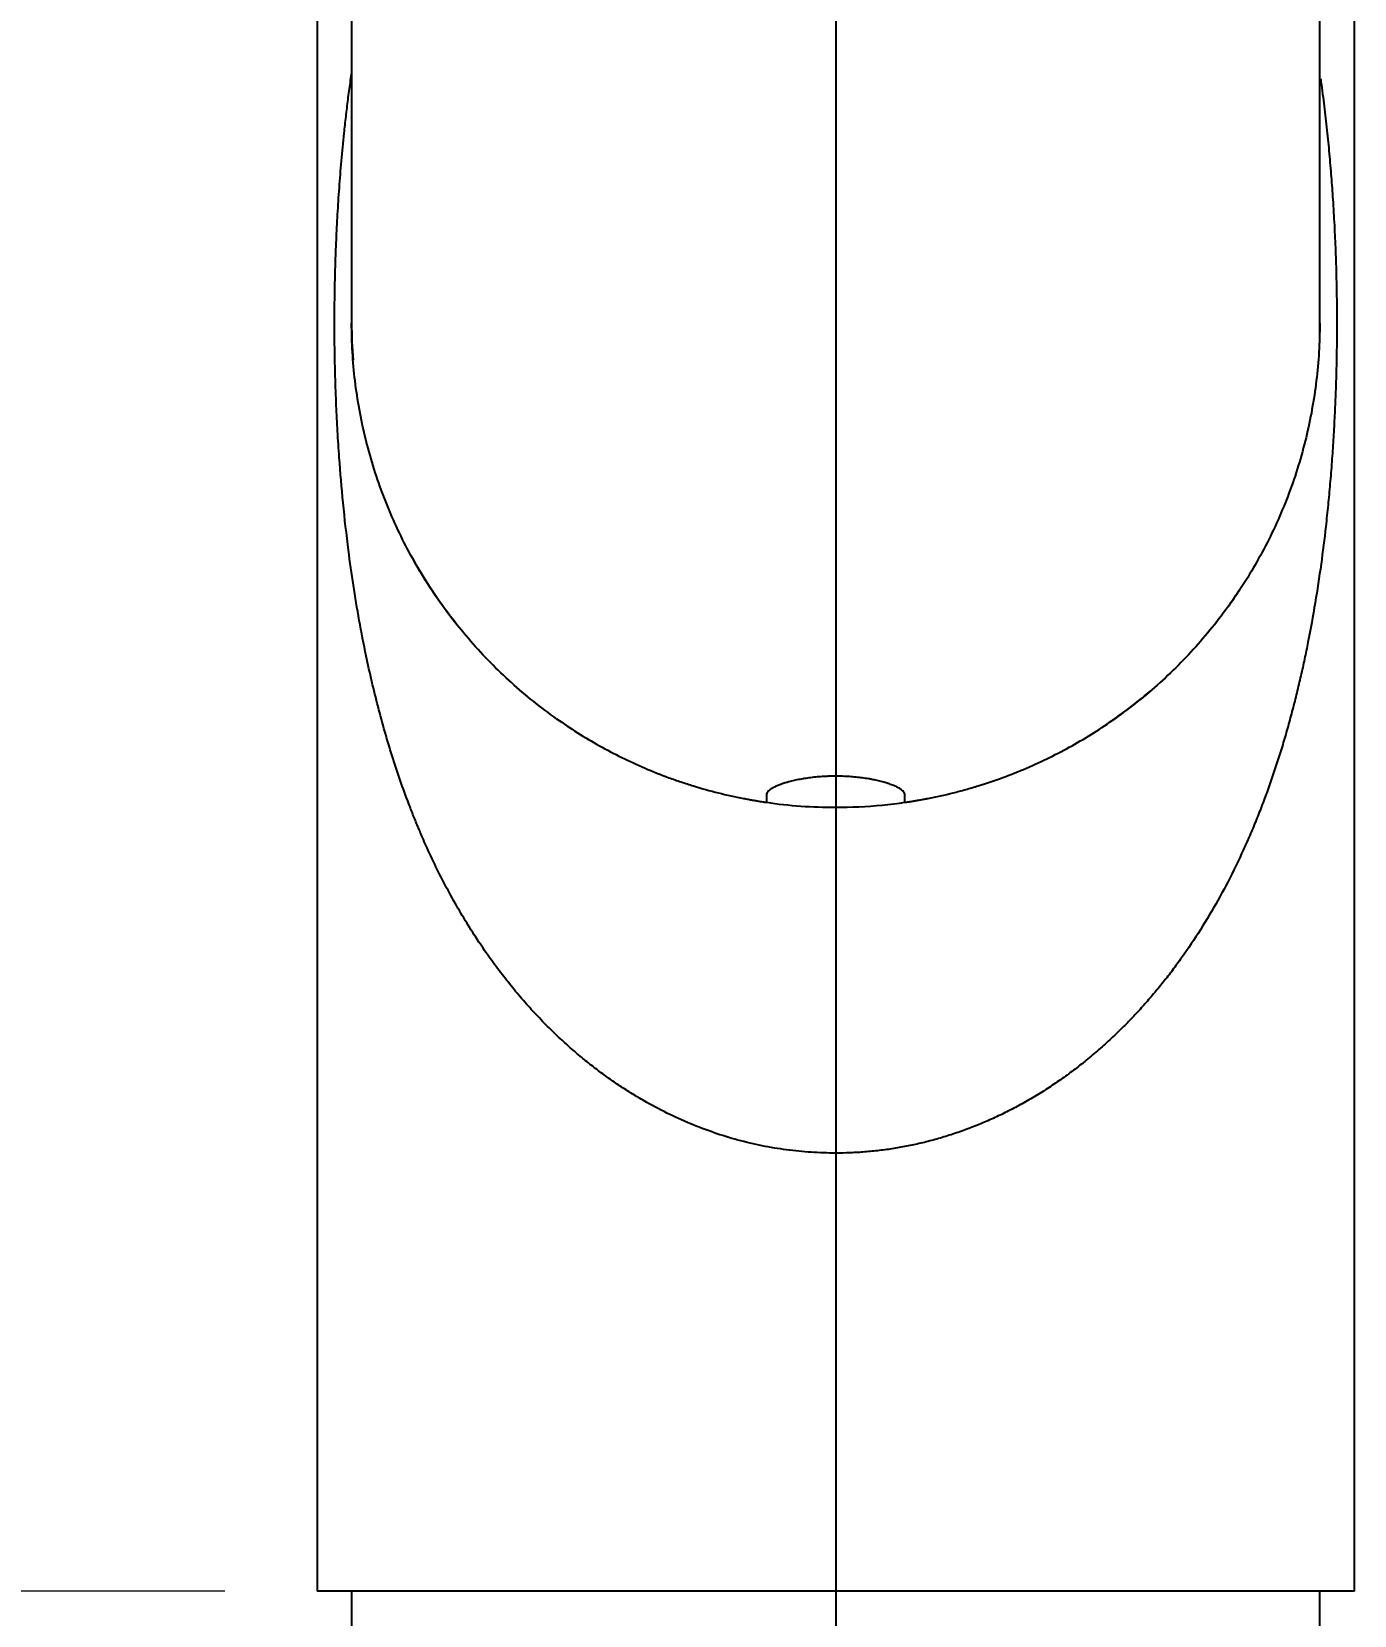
# Model space of a CAD drawing. Extents: x 0 to 790, y 0 to 579.
# Drawn here: x 496.3 to 553.6, y 257 to 325.7 of the extents above; entities that cross this region are included whole.
import ezdxf

# ---------------------------------------------------------------- set-up
doc = ezdxf.new("R2010")
doc.units = 0
doc.header["$LTSCALE"] = 10
doc.header["$MEASUREMENT"] = 0
doc.header["$PDMODE"] = 3
doc.header["$PDSIZE"] = -10
doc.linetypes.add('CENTER', pattern=[2, 1.25, -0.25, 0.25, -0.25])
doc.layers.get('0').update_dxf_attribs({"linetype": 'CONTINUOUS'})
doc.layers.get('DEFPOINTS').update_dxf_attribs({"linetype": 'CONTINUOUS'})
doc.layers.add('1', color=7, linetype='CONTINUOUS')
doc.styles.add('Daelim Dimension', font='')
doc.styles.get('Daelim Dimension').set_extended_font_data('나눔고딕')
doc.dimstyles.new('DEFAULT', dxfattribs={"dimscale": 2, "dimtxt": 2, "dimasz": 2, "dimexe": 0, "dimexo": 2, "dimgap": 1, "dimtad": 1, "dimdec": 0, "dimzin": 9, "dimdsep": 46, "dimtxsty": 'Daelim Dimension', "dimcen": 0.5, "dimclrd": 5, "dimclre": 5, "dimclrt": 256, "dimadec": 1, "dimazin": 0, "dimtfac": 1, "dimtdec": 0, "dimtix": 1, "dimtmove": 0, "dimatfit": 3, "dimfxl": 1, "dimtolj": 1, "dimtzin": 1, "dimlwd": 9, "dimlwe": 9, "dimarcsym": 0})

# ---------------------------------------------------------------- blocks, each defined once
blk = doc.blocks.new('*D2')
at = {"color": 5, "lineweight": 9, "ltscale": 0.5, "transparency": 16777216}
for p, q in [((408.552, 375.737), (408.552, 221.459)), ((531.139, 254.053), (531.139, 221.459)), ((412.552, 223.459), (527.139, 223.459))]:
    blk.add_line(p, q, dxfattribs=at)
at = {"color": 5, "ltscale": 0.5, "transparency": 16777216}
for points in [[(412.552, 224.126), (412.552, 222.792), (408.552, 223.459)], [(527.139, 224.126), (527.139, 222.792), (531.139, 223.459)]]:
    blk.add_solid(points, dxfattribs=at)
at = {"layer": 'DEFPOINTS', "color": 0, "ltscale": 0.5, "transparency": 16777216}
for p in [(408.552, 379.737), (531.139, 258.053), (531.139, 223.459)]:
    blk.add_point(p, dxfattribs=at)
at = {"color": 7, "ltscale": 0.5, "transparency": 16777216, "insert": (469.845, 230.91), "char_height": 10, "attachment_point": 5, "style": 'Daelim Dimension'}
blk.add_mtext('\\A1;123', dxfattribs=at)
blk = doc.blocks.new('*D3')
at = {"color": 5, "lineweight": 9, "ltscale": 0.5, "transparency": 16777216}
for p, q in [((404.552, 379.737), (365.369, 379.737)), ((367.369, 262.053), (367.369, 375.737)), ((504.639, 258.053), (365.369, 258.053))]:
    blk.add_line(p, q, dxfattribs=at)
at = {"color": 5, "ltscale": 0.5, "transparency": 16777216}
for points in [[(366.702, 375.737), (368.035, 375.737), (367.369, 379.737)], [(366.702, 262.053), (368.035, 262.053), (367.369, 258.053)]]:
    blk.add_solid(points, dxfattribs=at)
at = {"layer": 'DEFPOINTS', "color": 0, "ltscale": 0.5, "transparency": 16777216}
for p in [(367.369, 379.737), (408.552, 379.737), (508.639, 258.053)]:
    blk.add_point(p, dxfattribs=at)
at = {"color": 7, "ltscale": 0.5, "transparency": 16777216, "insert": (359.975, 319.014), "char_height": 10, "attachment_point": 5, "rotation": 90, "style": 'Daelim Dimension'}
blk.add_mtext('\\A1;122', dxfattribs=at)

msp = doc.modelspace()

# ---------------------------------------------------------------- linework, layer by layer
at = {"layer": '1', "color": 7, "linetype": 'Continuous', "lineweight": -3}
for p, q in [((508.639, 365.055), (508.639, 258.053)), ((553.639, 258.053), (553.639, 365.055)), ((553.639, 258.053), (508.639, 258.053)), ((510.139, 258.053), (510.139, 255.053)), ((552.139, 255.053), (552.139, 258.053))]:
    msp.add_line(p, q, dxfattribs=at)
at = {"layer": '1', "color": 1, "linetype": 'CENTER', "lineweight": -3, "ltscale": 10}
msp.add_line((531.139, 339.053), (531.139, 149.15), dxfattribs=at)
at = {"layer": '1', "color": 7, "linetype": 'Continuous', "lineweight": -3}
for start, end in [(358.93125, 0.88313), (180, 184.37625), (208.67062, 218.35125), (324.18562, 326.62125), (304.0425, 311.535), (261.765, 270), (270, 281.00813)]:
    msp.add_arc((531.139, 313.053), 21, start, end, dxfattribs=at)
for points, knots in [([(510.138, 346.553), (510.138, 339.382), (510.138, 331.764), (510.139, 323.753), (510.139, 322.857), (510.139, 322.296), (510.139, 322.016), (510.139, 321.569), (510.139, 321.011), (510.139, 320.459), (510.139, 320.078), (510.139, 319.861), (510.139, 319.727), (510.139, 319.244), (510.139, 318.404), (510.139, 316.855), (510.139, 315.155), (510.139, 313.714), (510.139, 313.174), (510.139, 313.066), (510.139, 313.052), (510.139, 313.054), (510.139, 313.053), (510.139, 313.052), (510.139, 313.052), (510.139, 313.052), (510.139, 313.052), (510.139, 313.053), (510.139, 313.053), (510.139, 313.053)], [0, 0, 0, 0, 0.501335, 0.532669, 0.560086, 0.564002, 0.571836, 0.579669, 0.595336, 0.611003, 0.618836, 0.622753, 0.626669, 0.628628, 0.658003, 0.689336, 0.752003, 0.81467, 0.877337, 0.893004, 0.900837, 0.90867, 0.940004, 0.955671, 0.963504, 0.967421, 0.971337, 0.987004, 1, 1, 1, 1]), ([(552.139, 313.053), (552.139, 313.053), (552.139, 313.052), (552.139, 313.054), (552.139, 313.052), (552.139, 313.066), (552.139, 313.174), (552.139, 313.714), (552.139, 315.155), (552.139, 316.855), (552.139, 318.404), (552.139, 319.244), (552.139, 319.727), (552.139, 319.861), (552.139, 320.078), (552.139, 320.459), (552.139, 321.011), (552.139, 321.569), (552.139, 322.016), (552.139, 322.296), (552.139, 322.857), (552.139, 323.753), (552.139, 331.764), (552.139, 339.382), (552.139, 346.553)], [0, 0, 0, 0, 0.0625, 0.09375, 0.101562, 0.109375, 0.125, 0.1875, 0.25, 0.3125, 0.34375, 0.373047, 0.375, 0.378906, 0.382812, 0.390625, 0.40625, 0.421875, 0.429688, 0.4375, 0.441406, 0.46875, 0.5, 1, 1, 1, 1]), ([(531.14, 277.053), (530.784, 277.053), (530.07, 277.076), (529.004, 277.183), (527.943, 277.361), (526.89, 277.61), (525.848, 277.93), (524.819, 278.321), (523.805, 278.783), (522.97, 279.23), (522.301, 279.629), (521.788, 279.959), (521.281, 280.307), (520.78, 280.675), (520.286, 281.062), (519.8, 281.468), (519.321, 281.894), (518.812, 282.374), (518.277, 282.914), (517.721, 283.518), (517.181, 284.149), (516.657, 284.808), (516.148, 285.495), (515.636, 286.238), (515.124, 287.039), (514.618, 287.9), (514.136, 288.789), (513.679, 289.707), (513.317, 290.501), (513.035, 291.16), (512.824, 291.676), (512.423, 292.705), (511.88, 294.272), (511.269, 296.411), (510.81, 298.38), (510.466, 300.144), (510.212, 301.674), (509.974, 303.37), (509.765, 305.213), (509.619, 306.943), (509.528, 308.355), (509.48, 309.328), (509.448, 310.142), (509.427, 310.799), (509.412, 311.45), (509.403, 312.004), (509.399, 312.466), (509.397, 312.837), (509.397, 313.21), (509.399, 313.585), (509.402, 313.962), (509.407, 314.341), (509.414, 314.721), (509.423, 315.104), (509.433, 315.489), (509.445, 315.875), (509.46, 316.264), (509.486, 316.897), (509.53, 317.784), (509.604, 318.93), (509.698, 320.103), (509.797, 321.135), (509.894, 322.022), (509.983, 322.759), (510.065, 323.377), (510.118, 323.749), (510.136, 323.874)], [0, 0, 0, 0, 0.017442, 0.034947, 0.052591, 0.070449, 0.088592, 0.107088, 0.126001, 0.145393, 0.155866, 0.166489, 0.177267, 0.188207, 0.199317, 0.210602, 0.222069, 0.233723, 0.248378, 0.263279, 0.278436, 0.293856, 0.30955, 0.325526, 0.34375, 0.362207, 0.380908, 0.399864, 0.419083, 0.429247, 0.439508, 0.449869, 0.490205, 0.530543, 0.57096, 0.599, 0.626254, 0.65275, 0.688387, 0.721803, 0.740792, 0.759293, 0.770261, 0.781072, 0.791733, 0.802254, 0.808288, 0.814351, 0.820443, 0.826568, 0.832727, 0.838921, 0.845154, 0.851426, 0.85774, 0.864097, 0.870498, 0.876946, 0.895502, 0.914679, 0.934507, 0.955016, 0.967589, 0.98039, 0.993427, 1, 1, 1, 1]), ([(552.172, 323.664), (552.178, 323.617), (552.234, 323.218), (552.331, 322.473), (552.45, 321.431), (552.551, 320.411), (552.636, 319.412), (552.711, 318.377), (552.773, 317.304), (552.823, 316.192), (552.851, 315.29), (552.866, 314.596), (552.874, 314.102), (552.879, 313.609), (552.88, 313.118), (552.879, 312.627), (552.876, 312.138), (552.869, 311.664), (552.86, 311.203), (552.848, 310.755), (552.835, 310.303), (552.818, 309.847), (552.799, 309.388), (552.777, 308.926), (552.753, 308.46), (552.725, 307.99), (552.695, 307.517), (552.661, 307.04), (552.624, 306.56), (552.584, 306.088), (552.543, 305.623), (552.498, 305.165), (552.451, 304.703), (552.357, 303.843), (552.198, 302.575), (551.943, 300.898), (551.694, 299.531), (551.478, 298.48), (551.317, 297.75), (551.145, 297.02), (550.96, 296.292), (550.765, 295.571), (550.559, 294.859), (550.341, 294.154), (550.112, 293.457), (549.87, 292.769), (549.616, 292.087), (549.349, 291.414), (548.961, 290.494), (548.433, 289.35), (547.731, 288.011), (546.975, 286.738), (546.305, 285.739), (545.755, 284.988), (545.348, 284.464), (544.932, 283.957), (544.506, 283.467), (544.072, 282.994), (543.604, 282.513), (543.102, 282.029), (542.564, 281.543), (542.017, 281.083), (541.462, 280.647), (540.898, 280.236), (540.327, 279.851), (539.748, 279.49), (539.163, 279.153), (538.571, 278.842), (537.973, 278.556), (537.369, 278.294), (536.761, 278.058), (536.148, 277.846), (535.531, 277.659), (534.91, 277.497), (534.287, 277.36), (533.66, 277.248), (533.032, 277.161), (532.402, 277.098), (531.771, 277.061), (531.35, 277.053), (531.14, 277.053)], [0, 0, 0, 0, 0.002488, 0.021118, 0.039191, 0.056724, 0.07373, 0.090227, 0.109167, 0.127627, 0.145643, 0.153784, 0.161894, 0.169975, 0.178032, 0.186069, 0.194091, 0.202102, 0.209416, 0.2168, 0.224258, 0.231792, 0.239405, 0.247099, 0.254876, 0.26274, 0.270693, 0.278736, 0.286872, 0.295104, 0.30285, 0.310702, 0.318663, 0.326733, 0.355373, 0.385122, 0.416022, 0.429315, 0.442666, 0.456292, 0.469877, 0.483425, 0.496937, 0.510416, 0.523866, 0.53729, 0.55069, 0.564069, 0.57743, 0.606095, 0.63414, 0.661601, 0.688511, 0.700908, 0.713127, 0.725171, 0.737045, 0.748752, 0.760299, 0.773576, 0.786601, 0.799383, 0.81193, 0.824251, 0.836355, 0.848253, 0.859954, 0.871471, 0.882815, 0.893998, 0.905032, 0.915931, 0.926709, 0.93738, 0.947959, 0.95846, 0.968898, 0.979291, 0.989653, 1, 1, 1, 1]), ([(519.028, 295.897), (518.345, 296.379), (517.69, 296.902), (516.448, 298.023), (515.86, 298.621), (514.761, 299.882), (514.249, 300.546), (513.307, 301.929), (512.878, 302.649), (512.108, 304.134), (511.768, 304.9), (511.181, 306.467), (510.934, 307.268), (510.538, 308.894), (510.388, 309.718), (510.189, 311.379), (510.139, 312.216), (510.139, 313.053)], [0, 0, 0, 0, 0.125, 0.125, 0.25, 0.25, 0.375, 0.375, 0.5, 0.5, 0.625, 0.625, 0.75, 0.75, 0.875, 0.875, 1, 1, 1, 1]), ([(552.139, 313.053), (552.139, 312.216), (552.089, 311.379), (551.889, 309.718), (551.74, 308.894), (551.344, 307.268), (551.097, 306.467), (550.51, 304.9), (550.169, 304.134), (549.4, 302.649), (548.97, 301.929), (548.029, 300.546), (547.517, 299.882), (546.417, 298.621), (545.83, 298.023), (544.587, 296.902), (543.933, 296.379), (543.249, 295.897)], [0, 0, 0, 0, 0.125, 0.125, 0.25, 0.25, 0.375, 0.375, 0.5, 0.5, 0.625, 0.625, 0.75, 0.75, 0.875, 0.875, 1, 1, 1, 1]), ([(519.028, 295.897), (519.627, 295.474), (520.246, 295.084), (521.206, 294.547), (521.856, 294.205), (522.527, 293.896), (523.208, 293.605), (523.554, 293.467), (523.993, 293.306), (524.081, 293.274), (524.258, 293.212), (524.524, 293.121), (524.792, 293.035), (525.327, 292.87), (526.046, 292.67), (526.773, 292.509), (527.139, 292.438)], [0, 0, 0, 0, 0.25, 0.25, 0.375, 0.5, 0.5, 0.625, 0.625, 0.65625, 0.65625, 0.6875, 0.75, 0.75, 0.875, 1, 1, 1, 1]), ([(535.139, 292.438), (535.506, 292.509), (535.871, 292.59), (536.416, 292.726), (536.688, 292.798), (536.959, 292.876), (537.14, 292.929), (537.23, 292.956), (537.68, 293.094), (538.034, 293.214), (538.733, 293.471), (539.077, 293.608), (539.756, 293.899), (540.424, 294.207), (541.073, 294.548), (542.031, 295.083), (542.65, 295.473), (543.249, 295.897)], [0, 0, 0, 0, 0.125, 0.125, 0.1875, 0.21875, 0.21875, 0.25, 0.25, 0.375, 0.375, 0.5, 0.5, 0.625, 0.75, 0.75, 1, 1, 1, 1]), ([(534.139, 292.595), (534.139, 292.616), (534.134, 292.638), (534.115, 292.682), (534.087, 292.727), (534.04, 292.772), (533.998, 292.806), (533.983, 292.818), (533.958, 292.835), (533.95, 292.841), (533.933, 292.852), (533.888, 292.881), (533.795, 292.932), (533.697, 292.977), (533.59, 293.021), (533.532, 293.043), (533.455, 293.07), (533.439, 293.075), (533.407, 293.086), (533.359, 293.102), (533.309, 293.117), (533.206, 293.147), (533.063, 293.186), (532.906, 293.222), (532.784, 293.247), (532.743, 293.255), (532.679, 293.267), (532.658, 293.271), (532.615, 293.279), (532.506, 293.298), (532.306, 293.328), (532.121, 293.35), (531.932, 293.369), (531.835, 293.377), (531.713, 293.385), (531.688, 293.387), (531.638, 293.39), (531.564, 293.394), (531.49, 293.397), (531.341, 293.402), (531.143, 293.405), (530.944, 293.402), (530.819, 293.398), (530.794, 293.397), (530.744, 293.395), (530.72, 293.394), (530.645, 293.39), (530.596, 293.387), (530.449, 293.378), (530.256, 293.362), (530.07, 293.34), (529.933, 293.322), (529.888, 293.315), (529.82, 293.305), (529.798, 293.302), (529.754, 293.294), (529.644, 293.276), (529.454, 293.241), (529.298, 293.205), (529.185, 293.177), (529.129, 293.163), (529.075, 293.148), (529.04, 293.138), (529.022, 293.133), (528.936, 293.107), (528.871, 293.086), (528.748, 293.044), (528.633, 293), (528.534, 292.956), (528.477, 292.927), (528.465, 292.921), (528.444, 292.91), (528.433, 292.904), (528.402, 292.887), (528.382, 292.876), (528.327, 292.841), (528.262, 292.796), (528.215, 292.75), (528.187, 292.717), (528.178, 292.705), (528.164, 292.683), (528.158, 292.672), (528.144, 292.638), (528.139, 292.616), (528.139, 292.595)], [0, 0, 0, 0, 0.03125, 0.03125, 0.0625, 0.09375, 0.09375, 0.109375, 0.109375, 0.117188, 0.117188, 0.125, 0.15625, 0.1875, 0.1875, 0.21875, 0.21875, 0.226563, 0.226563, 0.234375, 0.25, 0.25, 0.28125, 0.3125, 0.3125, 0.328125, 0.328125, 0.335938, 0.335938, 0.34375, 0.375, 0.40625, 0.40625, 0.4375, 0.4375, 0.445313, 0.445313, 0.453125, 0.46875, 0.46875, 0.5, 0.53125, 0.53125, 0.539063, 0.539063, 0.546875, 0.546875, 0.5625, 0.5625, 0.59375, 0.625, 0.625, 0.640625, 0.640625, 0.648438, 0.648438, 0.65625, 0.6875, 0.71875, 0.71875, 0.734375, 0.742188, 0.742188, 0.75, 0.75, 0.78125, 0.78125, 0.8125, 0.84375, 0.84375, 0.851563, 0.851563, 0.859375, 0.859375, 0.875, 0.875, 0.90625, 0.9375, 0.9375, 0.953125, 0.953125, 0.96875, 0.96875, 1, 1, 1, 1]), ([(527.139, 292.438), (527.209, 292.424), (527.277, 292.411), (527.376, 292.393), (527.409, 292.387), (527.458, 292.378), (527.474, 292.375), (527.505, 292.37), (527.521, 292.367), (527.597, 292.354), (527.655, 292.344), (527.736, 292.331), (527.762, 292.326), (527.811, 292.318), (527.835, 292.314), (527.902, 292.304), (527.942, 292.297), (527.986, 292.291), (527.994, 292.289), (528.01, 292.287), (528.033, 292.283), (528.067, 292.278), (528.088, 292.275), (528.101, 292.274), (528.106, 292.273), (528.113, 292.272), (528.117, 292.272), (528.132, 292.27), (528.139, 292.27), (528.139, 292.272)], [0, 0, 0, 0, 0.125, 0.125, 0.1875, 0.1875, 0.21875, 0.21875, 0.25, 0.25, 0.375, 0.375, 0.4375, 0.4375, 0.5, 0.5, 0.625, 0.625, 0.65625, 0.65625, 0.6875, 0.75, 0.8125, 0.8125, 0.84375, 0.84375, 0.875, 0.875, 1, 1, 1, 1]), ([(528.139, 292.595), (528.139, 292.496), (528.139, 292.421), (528.139, 292.34), (528.139, 292.318), (528.139, 292.295), (528.139, 292.288), (528.139, 292.278), (528.139, 292.274), (528.139, 292.272)], [0, 0, 0, 0, 0.5, 0.5, 0.75, 0.75, 0.875, 0.875, 1, 1, 1, 1]), ([(534.139, 292.272), (534.139, 292.274), (534.139, 292.278), (534.139, 292.288), (534.139, 292.295), (534.139, 292.318), (534.139, 292.34), (534.139, 292.421), (534.139, 292.496), (534.139, 292.595)], [0, 0, 0, 0, 0.125, 0.125, 0.25, 0.25, 0.5, 0.5, 1, 1, 1, 1]), ([(534.139, 292.272), (534.139, 292.27), (534.145, 292.27), (534.163, 292.272), (534.171, 292.273), (534.185, 292.275), (534.19, 292.275), (534.2, 292.277), (534.206, 292.278), (534.236, 292.282), (534.265, 292.287), (534.317, 292.295), (534.336, 292.298), (534.366, 292.302), (534.376, 292.304), (534.398, 292.307), (534.409, 292.309), (534.465, 292.318), (534.514, 292.326), (534.595, 292.339), (534.622, 292.344), (534.666, 292.351), (534.68, 292.354), (534.71, 292.359), (534.726, 292.362), (534.803, 292.375), (534.867, 292.387), (534.966, 292.405), (535, 292.411), (535.051, 292.421), (535.069, 292.424), (535.104, 292.431), (535.121, 292.434), (535.139, 292.438)], [0, 0, 0, 0, 0.125, 0.125, 0.1875, 0.1875, 0.21875, 0.21875, 0.25, 0.25, 0.375, 0.375, 0.4375, 0.4375, 0.46875, 0.46875, 0.5, 0.5, 0.625, 0.625, 0.6875, 0.6875, 0.71875, 0.71875, 0.75, 0.75, 0.875, 0.875, 0.9375, 0.9375, 0.96875, 0.96875, 1, 1, 1, 1])]:
    msp.add_open_spline(points, degree=3, knots=knots, dxfattribs=at)

# ---------------------------------------------------------------- dimensions: what is measured, and where the dimension line sits
at = {"color": 5, "ltscale": 0.5}
dim = msp.add_linear_dim(base=(367.369, 379.737), p1=(508.639, 258.053), p2=(408.552, 379.737), angle=90, dimstyle='DEFAULT', override={"dimtxt": 5, "dimexe": 1, "dimdec": 0, "dimclrd": 5, "dimclre": 5, "dimclrt": 7}, dxfattribs=at)
dim.commit()
dim.dimension.update_dxf_attribs({"geometry": '*D3', "text_midpoint": (367.369, 319.014), "dimtype": 128})
dim = msp.add_linear_dim(base=(531.139, 223.459), p1=(408.552, 379.737), p2=(531.139, 258.053), dimstyle='DEFAULT', override={"dimtxt": 5, "dimexe": 1, "dimdec": 0, "dimclrd": 5, "dimclre": 5, "dimclrt": 7}, dxfattribs=at)
dim.commit()
dim.dimension.update_dxf_attribs({"geometry": '*D2', "text_midpoint": (469.845, 230.91)})

doc.saveas('drawing.dxf')
